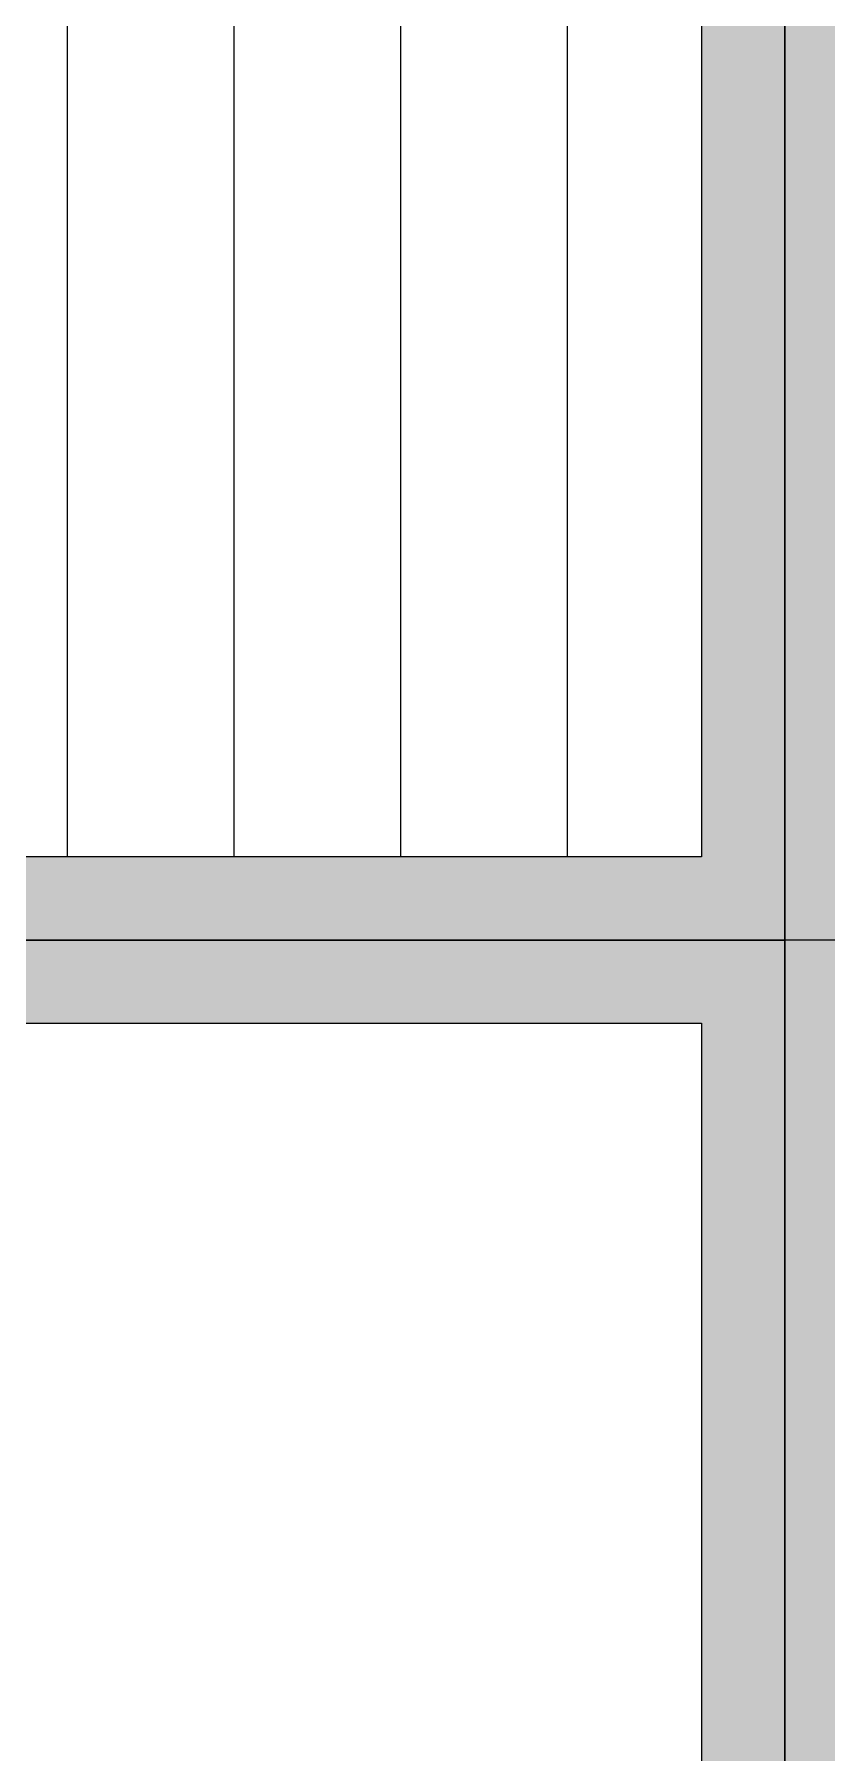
# Model space of a CAD drawing. Header units: inches. Extents: x 213 to 17763, y -4830 to 1802.
# Drawn here: x 13493.8 to 13498.55, y -2242.16 to -2231.85 of the extents above; entities that cross this region are included whole.
import ezdxf

# ---------------------------------------------------------------- set-up
doc = ezdxf.new("R2010")
doc.units = ezdxf.units.IN
doc.header["$MEASUREMENT"] = 0
doc.layers.add('IEL-HATCH-002', color=7, linetype='Continuous')

msp = doc.modelspace()

# ---------------------------------------------------------------- hatches: boundary and pattern name
at = {"layer": 'IEL-HATCH-002', "true_color": 0x9d754d, "transparency": 33554687}
h = msp.add_hatch(color=35, dxfattribs=at)
h.dxf.hatch_style = 1
h.paths.add_polyline_path([(13498.30438548734, -2201.284445602556), (13486.30438548734, -2201.284445602556), (13486.30438548734, -2237.284445602556), (13498.30438548734, -2237.284445602556)])
h.paths.add_polyline_path([(13486.80438548734, -2201.784445602556), (13497.80438548734, -2201.784445602556), (13497.80438548734, -2236.784445602556), (13486.80438548734, -2236.784445602556)], flags=16)
h.paths.add_polyline_path([(13498.30438548734, -2249.284445602556), (13486.30438548734, -2249.284445602556), (13486.30438548734, -2285.284445602556), (13498.30438548734, -2285.284445602556)])
h.paths.add_polyline_path([(13486.80438548734, -2249.784445602556), (13497.80438548734, -2249.784445602556), (13497.80438548734, -2284.784445602556), (13486.80438548734, -2284.784445602556)], flags=16)
h.paths.add_polyline_path([(13498.30438548734, -2237.284445602556), (13486.30438548734, -2237.284445602556), (13486.30438548734, -2249.284445602556), (13498.30438548734, -2249.284445602556)])
h.paths.add_polyline_path([(13486.80438548734, -2237.784445602556), (13497.80438548734, -2237.784445602556), (13497.80438548734, -2248.784445602556), (13486.80438548734, -2248.784445602556)], flags=16)
edge = h.paths.add_edge_path(flags=0)
edge.add_arc((13492.30438548724, -2240.182329781208), 0.2311574669427209, 149.999999999337, 179.9999999993237, ccw=False)
edge.add_arc((13492.30438548724, -2239.951172314261), 0.2311574669461381, 179.9999999995491, 210.0000000004073, ccw=False)
edge.add_line((13492.0732280203, -2239.951172314259), (13492.0732280203, -2239.118368075983))
edge.add_arc((13492.30438548725, -2239.118368075985), 0.2311574669436304, 149.9999999985561, 179.9999999994365, ccw=False)
edge.add_arc((13492.30438548725, -2238.887210609037), 0.2311574669464611, 179.999999999211, 209.9999999994986, ccw=False)
edge.add_line((13492.07322802031, -2238.887210609034), (13492.07322802032, -2238.054406370753))
edge.add_arc((13492.30438548726, -2238.054406370756), 0.2311574669422094, 149.9999999999529, 179.999999999211, ccw=False)
edge.add_arc((13492.30438548727, -2237.823248903811), 0.2311574669489607, 180, 209.9999999995358, ccw=False)
edge.add_line((13492.07322802032, -2237.823248903811), (13492.43554295421, -2237.823248903814))
edge.add_line((13492.43554295421, -2237.823248903814), (13492.53554295421, -2237.823248903811))
edge.add_arc((13492.30438548726, -2237.823248903811), 0.2311574669467404, -30.00000000190181, 0, ccw=False)
edge.add_arc((13492.30438548726, -2238.054406370758), 0.2311574669433519, -4.5088199840392917e-10, 29.999999998522526, ccw=False)
edge.add_line((13492.53554295421, -2238.054406370759), (13492.5355429542, -2238.887210609035))
edge.add_arc((13492.30438548725, -2238.887210609033), 0.2311574669471383, 329.99999999890935, 359.9999999995491, ccw=False)
edge.add_arc((13492.30438548725, -2239.118368075981), 0.2311574669441477, -7.889866537880152e-10, 29.999999999626425, ccw=False)
edge.add_line((13492.53554295419, -2239.118368075985), (13492.53554295418, -2239.95117231427))
edge.add_arc((13492.30438548724, -2239.951172314267), 0.2311574669448646, 330.0000000006966, 359.9999999993237, ccw=False)
edge.add_arc((13492.30438548724, -2240.182329781208), 0.231157466945114, -5.636024980049115e-10, 29.999999999400984, ccw=False)
edge.add_line((13492.53554295418, -2240.18232978121), (13492.53554295418, -2241.015134019488))
edge.add_arc((13492.30438548723, -2241.015134019486), 0.2311574669465699, 329.9999999995926, 359.9999999995491, ccw=False)
edge.add_arc((13492.30438548723, -2241.246291486434), 0.231157466947672, -7.889866537880152e-10, 30.0000000001819, ccw=False)
edge.add_line((13492.53554295418, -2241.246291486437), (13492.53554295417, -2242.079095724718))
edge.add_arc((13492.30438548722, -2242.079095724715), 0.2311574669455468, 329.9999999993974, 359.99999999921096, ccw=False)
edge.add_arc((13492.30438548722, -2242.310253191659), 0.2311574669439204, -4.5088199840392917e-10, 29.999999999010583, ccw=False)
edge.add_line((13492.53554295416, -2242.310253191661), (13492.53554295415, -2243.143057429939))
edge.add_arc((13492.30438548721, -2243.143057429937), 0.2311574669473088, 302.7438041730406, 359.9999999995491, ccw=False)
edge.add_spline(control_points=[(13492.42941475167, -2243.337483399278), (13492.4444695156, -2243.381046301095), (13492.48480032729, -2243.5250877524), (13492.51408611161, -2243.626683378864), (13492.53372628608, -2243.694817317391)], knot_values=[0, 0, 0, 0, 0.1141572329172678, 0.3466016303527853, 0.3466016303527853, 0.3466016303527853, 0.3466016303527853], degree=3, periodic=0)
edge.add_spline(control_points=[(13492.53372628608, -2243.694817317392), (13492.63580004949, -2243.734621865894), (13492.8078075205, -2243.801697669644), (13493.05115244356, -2243.905362941768), (13493.12935736369, -2244.050677789407), (13493.14851736121, -2244.162291695014), (13493.23587273533, -2244.183863494227), (13493.32409987731, -2244.218935052256), (13493.35407859992, -2244.317786287738), (13493.29871424503, -2244.406993705558), (13493.1968654143, -2244.389439680068), (13493.17793161914, -2244.41818078303)], knot_values=[0, 0, 0, 0, 0.3319457172320727, 0.5593713940211045, 0.7627906759835221, 0.8061479604985735, 0.8763031017604368, 1.001070928387396, 1.079969527614563, 1.150657615856572, 1.281648892515525, 1.281648892515525, 1.281648892515525, 1.281648892515525], degree=3, periodic=0)
edge.add_spline(control_points=[(13493.17793161914, -2244.41818078303), (13493.1777726733, -2244.418422059468), (13493.16749083855, -2244.434550313908), (13493.19755076049, -2244.62893412272), (13493.19662663555, -2244.872737395681), (13493.2993419208, -2245.237947861418), (13493.45321392015, -2245.504409429882), (13493.6633391076, -2245.670388685193), (13493.6767678045, -2245.931090163047), (13493.38545340557, -2246.046683678882), (13492.93734451383, -2246.247524336306), (13492.24136977202, -2246.244269408536), (13491.54859956365, -2246.188829019179), (13491.12752623438, -2246.050199415175), (13490.8675452759, -2245.872641835918), (13490.9128035892, -2245.651270692353), (13491.07068629797, -2245.459230385703), (13491.24428936404, -2245.237342355428), (13491.38446764615, -2244.922833150986), (13491.35537629948, -2244.678330031546), (13491.44546481893, -2244.449088034652), (13491.41894761516, -2244.409598970476)], knot_values=[1.281648892515525, 1.281648892515525, 1.281648892515525, 1.281648892515525, 1.282748540939646, 1.354303612757509, 1.774244973674678, 2.102360329258417, 2.454765852950806, 2.685757021997261, 2.883175009536926, 3.097129624077251, 3.522594061473488, 4.408978463109259, 5.104255115338091, 5.59437065465665, 5.772614118646746, 5.951380871902651, 6.17997774547312, 6.528912202271676, 6.798805069786871, 7.163749965968455, 7.344284159688607, 7.344284159688607, 7.344284159688607, 7.344284159688607], degree=3, periodic=0)
edge.add_spline(control_points=[(13491.41894761516, -2244.409598970476), (13491.41734915984, -2244.407218572254), (13491.39294227397, -2244.376787680802), (13491.29746354579, -2244.370199329605), (13491.24351346702, -2244.27484233164), (13491.3006826373, -2244.164095738), (13491.40475893534, -2244.163528220244), (13491.43963358957, -2244.126272347205), (13491.44073200518, -2244.125029289636)], knot_values=[7.344284159688607, 7.344284159688607, 7.344284159688607, 7.344284159688607, 7.35516674914982, 7.491587394092469, 7.561821144903832, 7.650698142054309, 7.809160591789653, 7.814466894505005, 7.814466894505005, 7.814466894505005, 7.814466894505005], degree=3, periodic=0)
edge.add_spline(control_points=[(13491.44073200518, -2244.125029289636), (13491.45857617911, -2244.104835352727), (13491.48394058468, -2244.025721847021), (13491.58392551552, -2243.895441787738), (13491.79961349258, -2243.783519089927), (13491.97633514074, -2243.722217791081), (13492.07141135219, -2243.689237704529)], knot_values=[7.814466894505005, 7.814466894505005, 7.814466894505005, 7.814466894505005, 7.900669774338416, 8.044288081609443, 8.304775276476187, 8.608112935299886, 8.608112935299886, 8.608112935299886, 8.608112935299886], degree=3, periodic=0)
edge.add_spline(control_points=[(13492.07141135226, -2243.689237704482), (13492.13103522556, -2243.648312494092), (13492.11529245359, -2243.526302681579), (13492.16330965918, -2243.384435409628), (13492.18394862992, -2243.340361099265)], knot_values=[0.7792624189428321, 0.7792624190270767, 0.7792624190270767, 0.7792624190270767, 0.9990445865387061, 1.11436385422479, 1.11436385422479, 1.11436385422479, 1.11436385422479], degree=3, periodic=0)
edge.add_arc((13492.30438548721, -2243.143057429938), 0.2311574669460325, 179.9999999993237, 238.5995381174768, ccw=False)
edge.add_line((13492.07322802026, -2243.143057429935), (13492.07322802027, -2242.310253191652))
edge.add_arc((13492.30438548722, -2242.310253191654), 0.2311574669416409, 150.0000000002457, 179.9999999993237, ccw=False)
edge.add_arc((13492.30438548722, -2242.079095724713), 0.2311574669450747, 179.9999999994365, 209.9999999994986, ccw=False)
edge.add_line((13492.07322802027, -2242.079095724711), (13492.07322802028, -2241.246291486433))
edge.add_arc((13492.30438548722, -2241.246291486435), 0.231157466943005, 149.9999999988489, 179.9999999994365, ccw=False)
edge.add_arc((13492.30438548723, -2241.01513401949), 0.2311574669431557, 179.999999999211, 209.9999999993336, ccw=False)
edge.add_line((13492.07322802028, -2241.015134019487), (13492.0732280203, -2240.182329781206))
h.paths.add_polyline_path([(13492.24238679769, -2241.130712752959, -0.2512752057928399), (13492.36638417676, -2241.13071275296, -0.2512752057945546)], flags=0)
h.paths.add_polyline_path([(13492.24238679768, -2242.194674458186, -0.2512752057998141), (13492.36638417676, -2242.194674458186, -0.2512752057989255)], flags=0)
h.paths.add_polyline_path([(13492.2423867977, -2240.066751047733, -0.2512752057917643), (13492.36638417678, -2240.066751047734, -0.2512752057965136)], flags=0)
edge = h.paths.add_edge_path(flags=0)
edge.add_spline(control_points=[(13492.30758635475, -2243.26413219858), (13492.30851480124, -2243.267470989216), (13492.30943744558, -2243.270786466683), (13492.31035435764, -2243.27407900725)], knot_values=[0.399853318157019, 0.399853318157019, 0.399853318157019, 0.399853318157019, 0.4060384486553351, 0.4060384486553351, 0.4060384486553351, 0.4060384486553351], degree=3, periodic=0)
edge.add_spline(control_points=[(13492.31035435764, -2243.27407900725), (13492.33632226338, -2243.367327190484), (13492.35769240151, -2243.442178111367), (13492.39908323193, -2243.588725476764), (13492.41781651639, -2243.653749111754), (13492.43638982015, -2243.718182736287)], knot_values=[0.004926422168232969, 0.004926422168232969, 0.004926422168232969, 0.004926422168232969, 0.1800957694325177, 0.1800957694325177, 0.3998533181570189, 0.3998533181570189, 0.3998533181570189, 0.3998533181570189], degree=3, periodic=0)
edge.add_spline(control_points=[(13492.43638982015, -2243.718182736287), (13492.42765995208, -2243.719797002355), (13492.34487670318, -2243.733277249423), (13492.26076745478, -2243.725055533168), (13492.18518570523, -2243.711907475997)], knot_values=[0.09983347359727723, 0.09983347359727723, 0.09983347359727723, 0.09983347359727723, 0.1266057471997214, 0.3533699334606585, 0.3533699334606585, 0.3533699334606585, 0.3533699334606585], degree=3, periodic=0)
edge.add_spline(control_points=[(13492.27674695539, -2243.372556637093), (13492.26770705986, -2243.397073641449), (13492.25882326227, -2243.418510775381), (13492.2357528038, -2243.48743585015), (13492.23155627507, -2243.529573622395), (13492.22036321965, -2243.616737666472), (13492.21520629727, -2243.653511921125), (13492.19249350752, -2243.69950308629), (13492.18904120537, -2243.705735650324), (13492.18518570523, -2243.711907475997)], knot_values=[0.7735575014796725, 0.7735575014796725, 0.7735575014796725, 0.7735575014796725, 0.836162345024374, 0.836162345024374, 0.974763825923194, 0.974763825923194, 1.056113221571309, 1.056113221571309, 1.068779357752417, 1.068779357752417, 1.068779357752417, 1.068779357752417], degree=3, periodic=0)
edge.add_spline(control_points=[(13492.18518570523, -2243.711907475997), (13492.26076745478, -2243.725055533168), (13492.34487670318, -2243.733277249423), (13492.42765995208, -2243.719797002355), (13492.43638982015, -2243.718182736287)], knot_values=[0.09983347359727723, 0.09983347359727723, 0.09983347359727723, 0.09983347359727723, 0.3265976598582143, 0.3533699334606585, 0.3533699334606585, 0.3533699334606585, 0.3533699334606585], degree=3, periodic=0)
edge.add_spline(control_points=[(13492.43638982015, -2243.718182736287), (13492.41781651639, -2243.653749111754), (13492.39908323193, -2243.588725476764), (13492.35769240151, -2243.442178111367), (13492.33632226338, -2243.367327190484), (13492.31035435764, -2243.27407900725)], knot_values=[0.004926422168232992, 0.004926422168232992, 0.004926422168232992, 0.004926422168232992, 0.2246839708927342, 0.2246839708927342, 0.3998533181570189, 0.3998533181570189, 0.3998533181570189, 0.3998533181570189], degree=3, periodic=0)
edge.add_spline(control_points=[(13492.30554015173, -2243.274209814136), (13492.30623646174, -2243.270908664287), (13492.30691895197, -2243.267550301444), (13492.30758635475, -2243.264132198582)], knot_values=[0.697560864125554, 0.697560864125554, 0.697560864125554, 0.697560864125554, 0.7034162723765264, 0.7034162723765264, 0.7034162723765264, 0.7034162723765264], degree=3, periodic=0)
h.paths.add_polyline_path([(13492.24238679771, -2239.002789342508, -0.2512752057978059), (13492.36638417679, -2239.002789342511, -0.2512752058012085)], flags=0)
h.paths.add_polyline_path([(13492.3663841768, -2237.938827637287, -0.2512752057919592), (13492.24238679773, -2237.938827637283, -0.2512752057921691)], flags=0)
h = msp.add_hatch(color=35, dxfattribs=at)
h.dxf.hatch_style = 1
h.paths.add_polyline_path([(13510.30438548734, -2201.284445602556), (13498.30438548734, -2201.284445602556), (13498.30438548734, -2237.284445602556), (13510.30438548734, -2237.284445602556)])
h.paths.add_polyline_path([(13498.80438548734, -2201.784445602556), (13509.80438548734, -2201.784445602556), (13509.80438548734, -2236.784445602556), (13498.80438548734, -2236.784445602556)], flags=16)
h.paths.add_polyline_path([(13510.30438548734, -2249.284445602556), (13498.30438548734, -2249.284445602556), (13498.30438548734, -2285.284445602556), (13510.30438548734, -2285.284445602556)])
h.paths.add_polyline_path([(13498.80438548734, -2249.784445602556), (13509.80438548734, -2249.784445602556), (13509.80438548734, -2284.784445602556), (13498.80438548734, -2284.784445602556)], flags=16)
h.paths.add_polyline_path([(13510.30438548734, -2237.284445602556), (13498.30438548734, -2237.284445602556), (13498.30438548734, -2249.284445602556), (13510.30438548734, -2249.284445602556)])
h.paths.add_polyline_path([(13498.80438548734, -2237.784445602556), (13509.80438548734, -2237.784445602556), (13509.80438548734, -2248.784445602556), (13498.80438548734, -2248.784445602556)], flags=16)
edge = h.paths.add_edge_path(flags=0)
edge.add_arc((13504.30438548724, -2240.182329781208), 0.2311574669427209, 149.999999999337, 179.9999999993237, ccw=False)
edge.add_arc((13504.30438548724, -2239.951172314261), 0.2311574669461381, 179.9999999995491, 210.0000000004073, ccw=False)
edge.add_line((13504.0732280203, -2239.951172314259), (13504.0732280203, -2239.118368075983))
edge.add_arc((13504.30438548725, -2239.118368075985), 0.2311574669436304, 149.9999999985561, 179.9999999994365, ccw=False)
edge.add_arc((13504.30438548725, -2238.887210609037), 0.2311574669464611, 179.999999999211, 209.9999999994986, ccw=False)
edge.add_line((13504.07322802031, -2238.887210609034), (13504.07322802032, -2238.054406370753))
edge.add_arc((13504.30438548726, -2238.054406370756), 0.2311574669422094, 149.9999999999529, 179.999999999211, ccw=False)
edge.add_arc((13504.30438548727, -2237.823248903811), 0.2311574669489607, 180, 209.9999999995358, ccw=False)
edge.add_line((13504.07322802032, -2237.823248903811), (13504.43554295421, -2237.823248903814))
edge.add_line((13504.43554295421, -2237.823248903814), (13504.53554295421, -2237.823248903811))
edge.add_arc((13504.30438548726, -2237.823248903811), 0.2311574669467404, -30.00000000190181, 0, ccw=False)
edge.add_arc((13504.30438548726, -2238.054406370758), 0.2311574669433519, -4.5088199840392917e-10, 29.999999998522526, ccw=False)
edge.add_line((13504.53554295421, -2238.054406370759), (13504.5355429542, -2238.887210609035))
edge.add_arc((13504.30438548725, -2238.887210609033), 0.2311574669471383, 329.99999999890935, 359.9999999995491, ccw=False)
edge.add_arc((13504.30438548725, -2239.118368075981), 0.2311574669441477, -7.889866537880152e-10, 29.999999999626425, ccw=False)
edge.add_line((13504.53554295419, -2239.118368075985), (13504.53554295418, -2239.95117231427))
edge.add_arc((13504.30438548724, -2239.951172314267), 0.2311574669448646, 330.0000000006966, 359.9999999993237, ccw=False)
edge.add_arc((13504.30438548724, -2240.182329781208), 0.231157466945114, -5.636024980049115e-10, 29.999999999400984, ccw=False)
edge.add_line((13504.53554295418, -2240.18232978121), (13504.53554295418, -2241.015134019488))
edge.add_arc((13504.30438548723, -2241.015134019486), 0.2311574669465699, 329.9999999995926, 359.9999999995491, ccw=False)
edge.add_arc((13504.30438548723, -2241.246291486434), 0.231157466947672, -7.889866537880152e-10, 30.0000000001819, ccw=False)
edge.add_line((13504.53554295418, -2241.246291486437), (13504.53554295417, -2242.079095724718))
edge.add_arc((13504.30438548722, -2242.079095724715), 0.2311574669455468, 329.9999999993974, 359.99999999921096, ccw=False)
edge.add_arc((13504.30438548722, -2242.310253191659), 0.2311574669439204, -4.5088199840392917e-10, 29.999999999010583, ccw=False)
edge.add_line((13504.53554295416, -2242.310253191661), (13504.53554295415, -2243.143057429939))
edge.add_arc((13504.30438548721, -2243.143057429937), 0.2311574669473088, 302.7438041730406, 359.9999999995491, ccw=False)
edge.add_spline(control_points=[(13504.42941475167, -2243.337483399278), (13504.4444695156, -2243.381046301095), (13504.48480032729, -2243.5250877524), (13504.51408611161, -2243.626683378864), (13504.53372628608, -2243.694817317391)], knot_values=[0, 0, 0, 0, 0.1141572329172678, 0.3466016303527853, 0.3466016303527853, 0.3466016303527853, 0.3466016303527853], degree=3, periodic=0)
edge.add_spline(control_points=[(13504.53372628608, -2243.694817317392), (13504.63580004949, -2243.734621865894), (13504.8078075205, -2243.801697669644), (13505.05115244356, -2243.905362941768), (13505.12935736369, -2244.050677789407), (13505.14851736121, -2244.162291695014), (13505.23587273533, -2244.183863494227), (13505.32409987731, -2244.218935052256), (13505.35407859992, -2244.317786287738), (13505.29871424503, -2244.406993705558), (13505.1968654143, -2244.389439680068), (13505.17793161914, -2244.41818078303)], knot_values=[0, 0, 0, 0, 0.3319457172320727, 0.5593713940211045, 0.7627906759835221, 0.8061479604985735, 0.8763031017604368, 1.001070928387396, 1.079969527614563, 1.150657615856572, 1.281648892515525, 1.281648892515525, 1.281648892515525, 1.281648892515525], degree=3, periodic=0)
edge.add_spline(control_points=[(13505.17793161914, -2244.41818078303), (13505.1777726733, -2244.418422059468), (13505.16749083855, -2244.434550313908), (13505.19755076049, -2244.62893412272), (13505.19662663555, -2244.872737395681), (13505.2993419208, -2245.237947861418), (13505.45321392015, -2245.504409429882), (13505.6633391076, -2245.670388685193), (13505.6767678045, -2245.931090163047), (13505.38545340557, -2246.046683678882), (13504.93734451383, -2246.247524336306), (13504.24136977202, -2246.244269408536), (13503.54859956365, -2246.188829019179), (13503.12752623438, -2246.050199415175), (13502.8675452759, -2245.872641835918), (13502.9128035892, -2245.651270692353), (13503.07068629797, -2245.459230385703), (13503.24428936404, -2245.237342355428), (13503.38446764615, -2244.922833150986), (13503.35537629948, -2244.678330031546), (13503.44546481893, -2244.449088034652), (13503.41894761516, -2244.409598970476)], knot_values=[1.281648892515525, 1.281648892515525, 1.281648892515525, 1.281648892515525, 1.282748540939646, 1.354303612757509, 1.774244973674678, 2.102360329258417, 2.454765852950806, 2.685757021997261, 2.883175009536926, 3.097129624077251, 3.522594061473488, 4.408978463109259, 5.104255115338091, 5.59437065465665, 5.772614118646746, 5.951380871902651, 6.17997774547312, 6.528912202271676, 6.798805069786871, 7.163749965968455, 7.344284159688607, 7.344284159688607, 7.344284159688607, 7.344284159688607], degree=3, periodic=0)
edge.add_spline(control_points=[(13503.41894761516, -2244.409598970476), (13503.41734915984, -2244.407218572254), (13503.39294227397, -2244.376787680802), (13503.29746354579, -2244.370199329605), (13503.24351346702, -2244.27484233164), (13503.3006826373, -2244.164095738), (13503.40475893534, -2244.163528220244), (13503.43963358957, -2244.126272347205), (13503.44073200518, -2244.125029289636)], knot_values=[7.344284159688607, 7.344284159688607, 7.344284159688607, 7.344284159688607, 7.35516674914982, 7.491587394092469, 7.561821144903832, 7.650698142054309, 7.809160591789653, 7.814466894505005, 7.814466894505005, 7.814466894505005, 7.814466894505005], degree=3, periodic=0)
edge.add_spline(control_points=[(13503.44073200518, -2244.125029289636), (13503.45857617911, -2244.104835352727), (13503.48394058468, -2244.025721847021), (13503.58392551552, -2243.895441787738), (13503.79961349258, -2243.783519089927), (13503.97633514074, -2243.722217791081), (13504.07141135219, -2243.689237704529)], knot_values=[7.814466894505005, 7.814466894505005, 7.814466894505005, 7.814466894505005, 7.900669774338416, 8.044288081609443, 8.304775276476187, 8.608112935299886, 8.608112935299886, 8.608112935299886, 8.608112935299886], degree=3, periodic=0)
edge.add_spline(control_points=[(13504.07141135226, -2243.689237704482), (13504.13103522556, -2243.648312494092), (13504.11529245359, -2243.526302681579), (13504.16330965918, -2243.384435409628), (13504.18394862992, -2243.340361099265)], knot_values=[0.7792624189428321, 0.7792624190270767, 0.7792624190270767, 0.7792624190270767, 0.9990445865387061, 1.11436385422479, 1.11436385422479, 1.11436385422479, 1.11436385422479], degree=3, periodic=0)
edge.add_arc((13504.30438548721, -2243.143057429938), 0.2311574669460325, 179.9999999993237, 238.5995381174768, ccw=False)
edge.add_line((13504.07322802026, -2243.143057429935), (13504.07322802027, -2242.310253191652))
edge.add_arc((13504.30438548722, -2242.310253191654), 0.2311574669416409, 150.0000000002457, 179.9999999993237, ccw=False)
edge.add_arc((13504.30438548722, -2242.079095724713), 0.2311574669450747, 179.9999999994365, 209.9999999994986, ccw=False)
edge.add_line((13504.07322802027, -2242.079095724711), (13504.07322802028, -2241.246291486433))
edge.add_arc((13504.30438548722, -2241.246291486435), 0.231157466943005, 149.9999999988489, 179.9999999994365, ccw=False)
edge.add_arc((13504.30438548723, -2241.01513401949), 0.2311574669431557, 179.999999999211, 209.9999999993336, ccw=False)
edge.add_line((13504.07322802028, -2241.015134019487), (13504.0732280203, -2240.182329781206))
h.paths.add_polyline_path([(13504.24238679769, -2241.130712752959, -0.2512752057928399), (13504.36638417676, -2241.13071275296, -0.2512752057945546)], flags=0)
h.paths.add_polyline_path([(13504.24238679768, -2242.194674458186, -0.2512752057998141), (13504.36638417676, -2242.194674458186, -0.2512752057989255)], flags=0)
h.paths.add_polyline_path([(13504.2423867977, -2240.066751047733, -0.2512752057917643), (13504.36638417678, -2240.066751047734, -0.2512752057965136)], flags=0)
edge = h.paths.add_edge_path(flags=0)
edge.add_spline(control_points=[(13504.30758635475, -2243.26413219858), (13504.30851480124, -2243.267470989216), (13504.30943744558, -2243.270786466683), (13504.31035435764, -2243.27407900725)], knot_values=[0.399853318157019, 0.399853318157019, 0.399853318157019, 0.399853318157019, 0.4060384486553351, 0.4060384486553351, 0.4060384486553351, 0.4060384486553351], degree=3, periodic=0)
edge.add_spline(control_points=[(13504.31035435764, -2243.27407900725), (13504.33632226338, -2243.367327190484), (13504.35769240151, -2243.442178111367), (13504.39908323193, -2243.588725476764), (13504.41781651639, -2243.653749111754), (13504.43638982015, -2243.718182736287)], knot_values=[0.004926422168232969, 0.004926422168232969, 0.004926422168232969, 0.004926422168232969, 0.1800957694325177, 0.1800957694325177, 0.3998533181570189, 0.3998533181570189, 0.3998533181570189, 0.3998533181570189], degree=3, periodic=0)
edge.add_spline(control_points=[(13504.43638982015, -2243.718182736287), (13504.42765995208, -2243.719797002355), (13504.34487670318, -2243.733277249423), (13504.26076745478, -2243.725055533168), (13504.18518570523, -2243.711907475997)], knot_values=[0.09983347359727723, 0.09983347359727723, 0.09983347359727723, 0.09983347359727723, 0.1266057471997214, 0.3533699334606585, 0.3533699334606585, 0.3533699334606585, 0.3533699334606585], degree=3, periodic=0)
edge.add_spline(control_points=[(13504.27674695539, -2243.372556637093), (13504.26770705986, -2243.397073641449), (13504.25882326227, -2243.418510775381), (13504.2357528038, -2243.48743585015), (13504.23155627507, -2243.529573622395), (13504.22036321965, -2243.616737666472), (13504.21520629727, -2243.653511921125), (13504.19249350752, -2243.69950308629), (13504.18904120537, -2243.705735650324), (13504.18518570523, -2243.711907475997)], knot_values=[0.7735575014796725, 0.7735575014796725, 0.7735575014796725, 0.7735575014796725, 0.836162345024374, 0.836162345024374, 0.974763825923194, 0.974763825923194, 1.056113221571309, 1.056113221571309, 1.068779357752417, 1.068779357752417, 1.068779357752417, 1.068779357752417], degree=3, periodic=0)
edge.add_spline(control_points=[(13504.18518570523, -2243.711907475997), (13504.26076745478, -2243.725055533168), (13504.34487670318, -2243.733277249423), (13504.42765995208, -2243.719797002355), (13504.43638982015, -2243.718182736287)], knot_values=[0.09983347359727723, 0.09983347359727723, 0.09983347359727723, 0.09983347359727723, 0.3265976598582143, 0.3533699334606585, 0.3533699334606585, 0.3533699334606585, 0.3533699334606585], degree=3, periodic=0)
edge.add_spline(control_points=[(13504.43638982015, -2243.718182736287), (13504.41781651639, -2243.653749111754), (13504.39908323193, -2243.588725476764), (13504.35769240151, -2243.442178111367), (13504.33632226338, -2243.367327190484), (13504.31035435764, -2243.27407900725)], knot_values=[0.004926422168232992, 0.004926422168232992, 0.004926422168232992, 0.004926422168232992, 0.2246839708927342, 0.2246839708927342, 0.3998533181570189, 0.3998533181570189, 0.3998533181570189, 0.3998533181570189], degree=3, periodic=0)
edge.add_spline(control_points=[(13504.30554015173, -2243.274209814136), (13504.30623646174, -2243.270908664287), (13504.30691895197, -2243.267550301444), (13504.30758635475, -2243.264132198582)], knot_values=[0.697560864125554, 0.697560864125554, 0.697560864125554, 0.697560864125554, 0.7034162723765264, 0.7034162723765264, 0.7034162723765264, 0.7034162723765264], degree=3, periodic=0)
h.paths.add_polyline_path([(13504.24238679771, -2239.002789342508, -0.2512752057978059), (13504.36638417679, -2239.002789342511, -0.2512752058012085)], flags=0)
h.paths.add_polyline_path([(13504.3663841768, -2237.938827637287, -0.2512752057919592), (13504.24238679773, -2237.938827637283, -0.2512752057921691)], flags=0)
at = {"layer": 'IEL-HATCH-002', "true_color": 0xadddf7, "transparency": 33554687}
h = msp.add_hatch(dxfattribs=at)
h.set_pattern_fill('ANSI31', color=141, scale=8, angle=45)
h.set_pattern_definition([(90, (0, 0), (-1, 0), [])])
h.paths.add_polyline_path([(13497.80438548734, -2201.784445602556), (13486.80438548734, -2201.784445602556), (13486.80438548734, -2236.784445602556), (13497.80438548734, -2236.784445602556)])
h.paths.add_polyline_path([(13509.80438548734, -2201.784445602556), (13498.80438548734, -2201.784445602556), (13498.80438548734, -2236.784445602556), (13509.80438548734, -2236.784445602556)])
h.paths.add_polyline_path([(13521.80438548734, -2201.784445602556), (13510.80438548734, -2201.784445602556), (13510.80438548734, -2236.784445602556), (13521.80438548734, -2236.784445602556)])
h.paths.add_polyline_path([(13533.80438548734, -2201.784445602556), (13522.80438548734, -2201.784445602556), (13522.80438548734, -2236.784445602556), (13533.80438548734, -2236.784445602556)])
h.paths.add_polyline_path([(13497.80438548734, -2249.784445602556), (13486.80438548734, -2249.784445602556), (13486.80438548734, -2284.784445602556), (13497.80438548734, -2284.784445602556)])
h.paths.add_polyline_path([(13509.80438548734, -2249.784445602556), (13498.80438548734, -2249.784445602556), (13498.80438548734, -2284.784445602556), (13509.80438548734, -2284.784445602556)])
h.paths.add_polyline_path([(13521.80438548734, -2249.784445602556), (13510.80438548734, -2249.784445602556), (13510.80438548734, -2284.784445602556), (13521.80438548734, -2284.784445602556)])
h.paths.add_polyline_path([(13533.80438548734, -2249.784445602556), (13522.80438548734, -2249.784445602556), (13522.80438548734, -2284.784445602556), (13533.80438548734, -2284.784445602556)])

# ---------------------------------------------------------------- linework, layer by layer
for p, q in [((13498.30438548734, -2285.284445602556), (13498.30438548734, -2201.284445602556)), ((13534.30438548734, -2237.284445602556), (13486.30438548734, -2237.284445602556))]:
    msp.add_line(p, q)
for points in [[(13486.30438548734, -2201.284445602556), (13498.30438548734, -2201.284445602556), (13498.30438548734, -2237.284445602556), (13486.30438548734, -2237.284445602556)], [(13486.80438548734, -2201.784445602556), (13497.80438548734, -2201.784445602556), (13497.80438548734, -2236.784445602556), (13486.80438548734, -2236.784445602556)], [(13486.30438548734, -2237.284445602556), (13498.30438548734, -2237.284445602556), (13498.30438548734, -2249.284445602556), (13486.30438548734, -2249.284445602556)], [(13486.80438548734, -2237.784445602556), (13497.80438548734, -2237.784445602556), (13497.80438548734, -2248.784445602556), (13486.80438548734, -2248.784445602556)]]:
    msp.add_lwpolyline(points, close=True)

doc.saveas('drawing.dxf')
